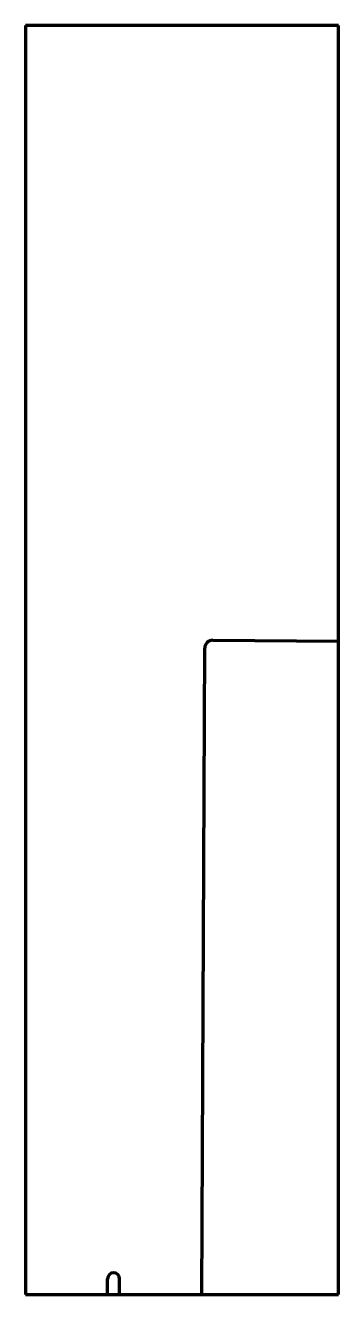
# Model space of a CAD drawing. Header units: inches. Extents: x 0 to 19.8, y 0 to 80.
import ezdxf

# ---------------------------------------------------------------- set-up
doc = ezdxf.new("R2010")
doc.units = ezdxf.units.IN
doc.header["$MEASUREMENT"] = 0
doc.layers.add('1', color=7, linetype='Continuous')

msp = doc.modelspace()

# ---------------------------------------------------------------- linework, layer by layer
at = {"color": 7, "lineweight": 90}
for p, q in [((0, 80), (0, 0)), ((19.75, 80), (0, 80)), ((19.75, 0), (19.75, 80)), ((0, 0), (19.75, 0))]:
    msp.add_line(p, q, dxfattribs=at)
at = {"layer": '1', "color": 7, "lineweight": 90}
for p, q in [((11.814, 41.246), (19.75, 41.188)), ((11.125, 0), (11.31, 40.749)), ((5.188, 0), (5.188, 1)), ((5.938, 0), (5.938, 1))]:
    msp.add_line(p, q, dxfattribs=at)
for centre, radius, start, end in [((11.81, 40.746), 0.5, 89.57559, 179.73957), ((5.562, 1), 0.375, 0, 180)]:
    msp.add_arc(centre, radius, start, end, dxfattribs=at)

doc.saveas('drawing.dxf')
